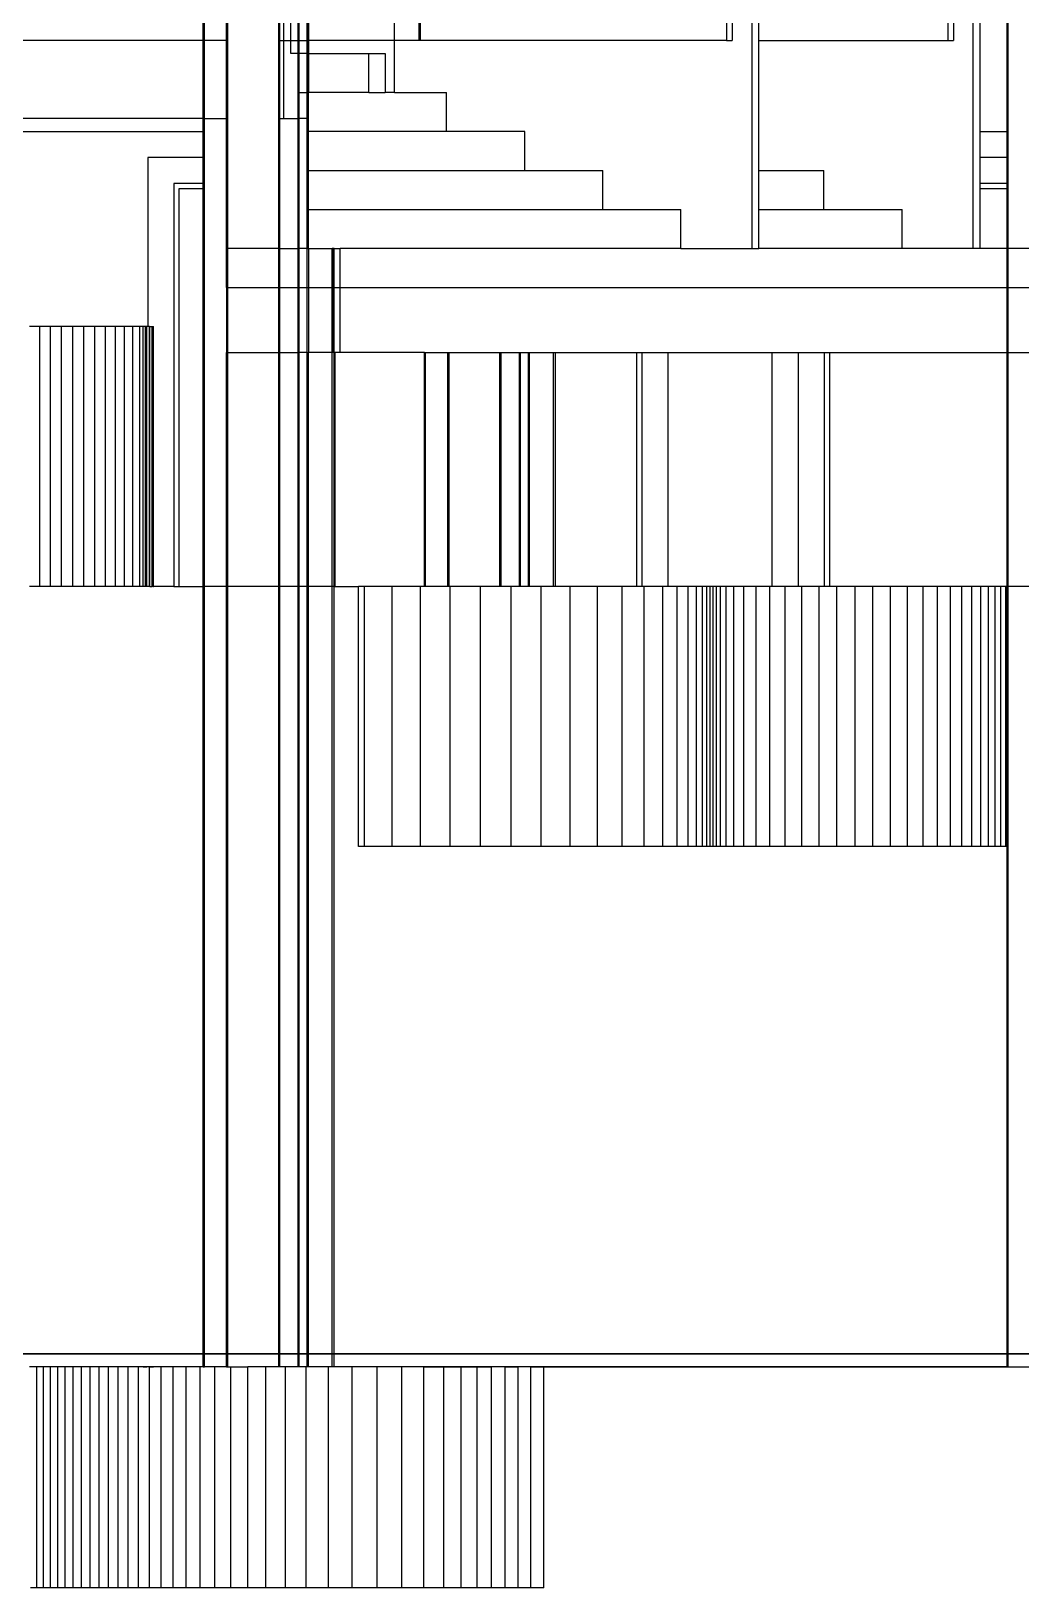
# Model space of a CAD drawing. Extents: x -20.4 to 13.4, y -9.4 to 9.8.
# Drawn here: x -3.71 to 0.1, y -6.38 to -0.39 of the extents above; entities that cross this region are included whole.
import ezdxf

# ---------------------------------------------------------------- set-up
doc = ezdxf.new("R2010")
doc.units = 0
doc.linetypes.add('CENTER', pattern=[50.8, 31.75, -6.35, 6.35, -6.35])
doc.layers.get('0').update_dxf_attribs({"linetype": 'CONTINUOUS'})

msp = doc.modelspace()

# ---------------------------------------------------------------- linework, layer by layer
for p, q in [((-2.7562, -1.225), (-2.7562, 3.075)), ((0.0432, -0.775), (0.0432, 3.075)), ((0.0473, -0.775), (0.0473, 3.075)), ((-3.0462, -0.425), (-3.0462, -0.325)), ((-3.042, -0.425), (-3.042, -0.325)), ((-2.9562, -0.425), (-2.9562, -0.325)), ((-2.952, -0.425), (-2.952, -0.325)), ((-2.7521, -0.425), (-2.7521, -0.325)), ((-2.7365, -0.425), (-2.7365, -0.325)), ((-2.7095, -0.425), (-2.7095, -0.325)), ((-2.6815, -0.425), (-2.6815, -0.325)), ((-2.6774, -0.425), (-2.6774, -0.325)), ((-2.6473, -0.325), (-2.6473, -0.425)), ((-2.6462, -0.425), (-2.6462, -0.325)), ((-2.6421, -0.425), (-2.6421, -0.325)), ((-2.6411, -0.325), (-2.6411, -0.425)), ((-2.3107, -0.425), (-2.3107, -0.325)), ((-2.2179, -0.325), (-2.2179, -0.425)), ((-2.2128, -0.325), (-2.2128, -0.425)), ((-1.0348, -0.325), (-1.0348, -0.425)), ((-1.013, -0.325), (-1.013, -0.425)), ((-0.9369, -1.225), (-0.9369, -0.325)), ((-0.911, -0.425), (-0.911, -0.325)), ((-0.1844, -0.325), (-0.1844, -0.425)), ((-0.1626, -0.325), (-0.1626, -0.425)), ((-0.0865, -1.225), (-0.0865, -0.325)), ((-0.0605, -0.775), (-0.0605, -0.325)), ((-3.0462, -0.425), (-3.8624, -0.425)), ((-3.042, -0.425), (-3.0462, -0.425)), ((-3.0462, -0.725), (-3.0462, -0.425)), ((-2.9562, -0.425), (-3.042, -0.425)), ((-3.042, -0.725), (-3.042, -0.425)), ((-2.952, -0.425), (-2.9562, -0.425)), ((-2.9562, -0.725), (-2.9562, -0.425)), ((-2.952, -0.725), (-2.952, -0.425)), ((-2.7521, -0.425), (-2.7365, -0.425)), ((-2.7521, -0.725), (-2.7521, -0.425)), ((-2.7365, -0.725), (-2.7365, -0.425)), ((-2.7365, -0.425), (-2.7095, -0.425)), ((-2.7095, -0.475), (-2.7095, -0.425)), ((-2.7095, -0.425), (-2.6815, -0.425)), ((-2.6815, -0.475), (-2.7095, -0.475)), ((-2.6815, -0.425), (-2.6774, -0.425)), ((-2.6815, -0.475), (-2.6815, -0.425)), ((-2.6774, -0.475), (-2.6815, -0.475)), ((-2.6815, -0.725), (-2.6815, -0.475)), ((-2.6774, -0.425), (-2.6473, -0.425)), ((-2.6774, -0.475), (-2.6774, -0.425)), ((-2.6473, -0.475), (-2.6774, -0.475)), ((-2.6774, -0.625), (-2.6774, -0.475)), ((-2.6473, -0.425), (-2.6473, -0.475)), ((-2.6473, -0.425), (-2.6462, -0.425)), ((-2.6473, -0.475), (-2.6462, -0.475)), ((-2.6462, -0.425), (-2.6421, -0.425)), ((-2.6462, -0.475), (-2.6462, -0.425)), ((-2.6462, -0.475), (-2.6421, -0.475)), ((-2.6462, -0.625), (-2.6462, -0.475)), ((-2.6421, -0.475), (-2.6421, -0.425)), ((-2.6421, -0.425), (-2.6411, -0.425)), ((-2.6421, -0.625), (-2.6421, -0.475)), ((-2.6421, -0.475), (-2.6411, -0.475)), ((-2.6411, -0.425), (-2.6411, -0.475)), ((-2.3107, -0.425), (-2.6411, -0.425)), ((-2.6411, -0.475), (-2.6411, -0.625)), ((-2.6411, -0.475), (-2.4096, -0.475)), ((-2.4096, -0.475), (-2.3473, -0.475)), ((-2.4096, -0.625), (-2.4096, -0.475)), ((-2.3473, -0.475), (-2.3473, -0.625)), ((-2.3107, -0.625), (-2.3107, -0.425)), ((-2.2179, -0.425), (-2.3107, -0.425)), ((-2.2128, -0.425), (-2.2179, -0.425)), ((-1.0348, -0.425), (-2.2128, -0.425)), ((-1.0348, -0.425), (-1.013, -0.425)), ((-0.911, -0.425), (-0.1844, -0.425)), ((-0.911, -0.925), (-0.911, -0.425)), ((-0.1844, -0.425), (-0.1626, -0.425)), ((-2.6774, -0.625), (-2.6462, -0.625)), ((-2.6774, -0.725), (-2.6774, -0.625)), ((-2.6462, -0.625), (-2.6421, -0.625)), ((-2.6462, -0.725), (-2.6462, -0.625)), ((-2.6411, -0.625), (-2.6421, -0.625)), ((-2.6421, -0.725), (-2.6421, -0.625)), ((-2.4096, -0.625), (-2.6411, -0.625)), ((-2.4096, -0.625), (-2.3473, -0.625)), ((-2.3107, -0.625), (-2.3473, -0.625)), ((-2.3107, -0.625), (-2.1107, -0.625)), ((-2.1107, -0.775), (-2.1107, -0.625)), ((-3.0462, -0.725), (-3.8624, -0.725)), ((-3.7598, -0.775), (-3.0462, -0.775)), ((-3.0462, -0.725), (-3.042, -0.725)), ((-3.0462, -0.775), (-3.0462, -0.725)), ((-3.0462, -0.775), (-3.042, -0.775)), ((-3.0462, -0.875), (-3.0462, -0.775)), ((-3.042, -0.725), (-2.9562, -0.725)), ((-3.042, -0.775), (-3.042, -0.725)), ((-3.042, -0.875), (-3.042, -0.775)), ((-2.9562, -0.725), (-2.952, -0.725)), ((-2.9562, -1.225), (-2.9562, -0.725)), ((-2.952, -1.225), (-2.952, -0.725)), ((-2.7521, -0.725), (-2.7365, -0.725)), ((-2.7521, -1.225), (-2.7521, -0.725)), ((-2.7365, -0.725), (-2.6815, -0.725)), ((-2.6815, -0.725), (-2.6774, -0.725)), ((-2.6815, -1.225), (-2.6815, -0.725)), ((-2.6462, -0.725), (-2.6774, -0.725)), ((-2.6774, -1.225), (-2.6774, -0.725)), ((-2.6421, -0.725), (-2.6462, -0.725)), ((-2.6462, -1.225), (-2.6462, -0.725)), ((-2.6421, -0.775), (-2.6421, -0.725)), ((-2.1107, -0.775), (-2.6421, -0.775)), ((-2.6421, -0.925), (-2.6421, -0.775)), ((-1.8108, -0.775), (-2.1107, -0.775)), ((-1.8108, -0.925), (-1.8108, -0.775)), ((-0.0605, -0.775), (0.0432, -0.775)), ((-0.0605, -0.875), (-0.0605, -0.775)), ((0.0432, -0.775), (0.0473, -0.775)), ((0.0432, -0.875), (0.0432, -0.775)), ((0.0473, -0.875), (0.0473, -0.775)), ((-3.2598, -0.875), (-3.2598, -1.525)), ((-3.0462, -0.875), (-3.2598, -0.875)), ((-3.042, -0.875), (-3.0462, -0.875)), ((-3.0462, -0.975), (-3.0462, -0.875)), ((-3.042, -0.975), (-3.042, -0.875)), ((0.0432, -0.875), (-0.0605, -0.875)), ((-0.0605, -0.975), (-0.0605, -0.875)), ((0.0473, -0.875), (0.0432, -0.875)), ((0.0432, -0.975), (0.0432, -0.875)), ((0.0473, -0.975), (0.0473, -0.875)), ((-2.6421, -0.925), (-1.8108, -0.925)), ((-2.6421, -1.075), (-2.6421, -0.925)), ((-1.8108, -0.925), (-1.5108, -0.925)), ((-1.5108, -1.075), (-1.5108, -0.925)), ((-0.911, -1.075), (-0.911, -0.925)), ((-0.911, -0.925), (-0.6604, -0.925)), ((-0.6604, -1.075), (-0.6604, -0.925)), ((-3.1598, -0.975), (-3.1598, -2.525)), ((-3.0462, -0.975), (-3.1598, -0.975)), ((-3.1398, -0.995), (-3.1398, -2.525)), ((-3.0462, -0.995), (-3.1398, -0.995)), ((-3.042, -0.975), (-3.0462, -0.975)), ((-3.0462, -0.995), (-3.0462, -0.975)), ((-3.042, -0.995), (-3.0462, -0.995)), ((-3.0462, -2.525), (-3.0462, -0.995)), ((-3.042, -0.995), (-3.042, -0.975)), ((-3.042, -2.525), (-3.042, -0.995)), ((0.0432, -0.975), (-0.0605, -0.975)), ((-0.0605, -0.995), (-0.0605, -0.975)), ((-0.0605, -1.225), (-0.0605, -0.995)), ((0.0432, -0.995), (-0.0605, -0.995)), ((0.0473, -0.975), (0.0432, -0.975)), ((0.0432, -0.995), (0.0432, -0.975)), ((0.0473, -0.995), (0.0432, -0.995)), ((0.0432, -1.225), (0.0432, -0.995)), ((0.0473, -0.995), (0.0473, -0.975)), ((0.0473, -1.225), (0.0473, -0.995)), ((-2.6421, -1.075), (-1.5108, -1.075)), ((-2.6421, -1.225), (-2.6421, -1.075)), ((-1.5108, -1.075), (-1.2109, -1.075)), ((-1.2109, -1.225), (-1.2109, -1.075)), ((-0.911, -1.075), (-0.6604, -1.075)), ((-0.911, -1.225), (-0.911, -1.075)), ((-0.6604, -1.075), (-0.3605, -1.075)), ((-0.3605, -1.225), (-0.3605, -1.075)), ((-2.9562, -1.225), (-2.952, -1.225)), ((-2.9562, -1.375), (-2.9562, -1.225)), ((-2.952, -1.375), (-2.952, -1.225)), ((-2.7562, -1.225), (-2.952, -1.225)), ((-2.7562, -1.375), (-2.7562, -1.225)), ((-2.7521, -1.225), (-2.7562, -1.225)), ((-2.7521, -1.225), (-2.6815, -1.225)), ((-2.7521, -1.375), (-2.7521, -1.225)), ((-2.6815, -1.375), (-2.6815, -1.225)), ((-2.6815, -1.225), (-2.6774, -1.225)), ((-2.6462, -1.225), (-2.6774, -1.225)), ((-2.6774, -1.375), (-2.6774, -1.225)), ((-2.6462, -1.375), (-2.6462, -1.225)), ((-2.6462, -1.225), (-2.6421, -1.225)), ((-2.6421, -1.225), (-2.6421, -1.375)), ((-2.6421, -1.225), (-2.5508, -1.225)), ((-2.5508, -1.375), (-2.5508, -1.225)), ((-2.5466, -1.225), (-2.5508, -1.225)), ((-2.5466, -1.375), (-2.5466, -1.225)), ((-2.5425, -1.225), (-2.5466, -1.225)), ((-2.5425, -1.225), (-2.5197, -1.225)), ((-2.5425, -1.375), (-2.5425, -1.225)), ((-1.2109, -1.225), (-2.5197, -1.225)), ((-2.5197, -1.375), (-2.5197, -1.225)), ((-1.2109, -1.225), (-0.9369, -1.225)), ((-0.9369, -1.225), (-0.911, -1.225)), ((-0.3605, -1.225), (-0.911, -1.225)), ((-0.0865, -1.225), (-0.3605, -1.225)), ((-0.0605, -1.225), (-0.0865, -1.225)), ((0.0432, -1.225), (-0.0605, -1.225)), ((0.0473, -1.225), (0.0432, -1.225)), ((0.0432, -1.375), (0.0432, -1.225)), ((0.0473, -1.375), (0.0473, -1.225)), ((0.2431, -1.225), (0.0473, -1.225)), ((-2.9562, -1.375), (-2.952, -1.375)), ((-2.9562, -1.375), (-2.9562, -1.625)), ((-2.952, -1.375), (-2.7562, -1.375)), ((-2.952, -1.625), (-2.952, -1.375)), ((-2.7562, -1.625), (-2.7562, -1.375)), ((-2.7562, -1.375), (-2.7521, -1.375)), ((-2.7521, -1.625), (-2.7521, -1.375)), ((-2.7521, -1.375), (-2.6815, -1.375)), ((-2.6815, -1.625), (-2.6815, -1.375)), ((-2.6815, -1.375), (-2.6774, -1.375)), ((-2.6774, -1.625), (-2.6774, -1.375)), ((-2.6774, -1.375), (-2.6462, -1.375)), ((-2.6462, -1.625), (-2.6462, -1.375)), ((-2.6462, -1.375), (-2.6421, -1.375)), ((-2.6421, -1.375), (-2.6421, -1.625)), ((-2.6421, -1.375), (-2.5508, -1.375)), ((-2.5508, -1.625), (-2.5508, -1.375)), ((-2.5508, -1.375), (-2.5466, -1.375)), ((-2.5466, -1.625), (-2.5466, -1.375)), ((-2.5466, -1.375), (-2.5425, -1.375)), ((-2.5425, -1.625), (-2.5425, -1.375)), ((-2.5425, -1.375), (-2.5197, -1.375)), ((-2.5197, -1.625), (-2.5197, -1.375)), ((-2.5197, -1.375), (0.0432, -1.375)), ((0.0432, -1.375), (0.0473, -1.375)), ((0.0432, -1.625), (0.0432, -1.375)), ((0.0473, -1.625), (0.0473, -1.375)), ((0.0473, -1.375), (0.2431, -1.375)), ((-3.6748, -1.525), (-3.7141, -1.525)), ((-3.6335, -1.525), (-3.6748, -1.525)), ((-3.6748, -2.525), (-3.6748, -1.525)), ((-3.5909, -1.525), (-3.6335, -1.525)), ((-3.6335, -2.525), (-3.6335, -1.525)), ((-3.5478, -1.525), (-3.5909, -1.525)), ((-3.5909, -2.525), (-3.5909, -1.525)), ((-3.5048, -1.525), (-3.5478, -1.525)), ((-3.5478, -2.525), (-3.5478, -1.525)), ((-3.4627, -1.525), (-3.5048, -1.525)), ((-3.5048, -2.525), (-3.5048, -1.525)), ((-3.4221, -1.525), (-3.4627, -1.525)), ((-3.4627, -2.525), (-3.4627, -1.525)), ((-3.3839, -1.525), (-3.4221, -1.525)), ((-3.4221, -2.525), (-3.4221, -1.525)), ((-3.3487, -1.525), (-3.3839, -1.525)), ((-3.3839, -2.525), (-3.3839, -1.525)), ((-3.3172, -1.525), (-3.3487, -1.525)), ((-3.3487, -2.525), (-3.3487, -1.525)), ((-3.2902, -1.525), (-3.3172, -1.525)), ((-3.3172, -2.525), (-3.3172, -1.525)), ((-3.2902, -2.525), (-3.2902, -1.525)), ((-3.2774, -1.525), (-3.2902, -1.525)), ((-3.2774, -2.525), (-3.2774, -1.525)), ((-3.2684, -1.525), (-3.2774, -1.525)), ((-3.2684, -2.525), (-3.2684, -1.525)), ((-3.2631, -1.525), (-3.2684, -1.525)), ((-3.2631, -2.525), (-3.2631, -1.525)), ((-3.2598, -1.525), (-3.2631, -1.525)), ((-3.2525, -1.525), (-3.2598, -1.525)), ((-3.2525, -2.525), (-3.2525, -1.525)), ((-3.2525, -1.525), (-3.2514, -1.525)), ((-3.2514, -1.525), (-3.2429, -1.525)), ((-3.2514, -2.525), (-3.2514, -1.525)), ((-3.2429, -2.525), (-3.2429, -1.525)), ((-3.2429, -1.525), (-3.2425, -1.525)), ((-3.2425, -2.525), (-3.2425, -1.525)), ((-3.2425, -1.525), (-3.2383, -1.525)), ((-3.2383, -1.525), (-3.2379, -1.525)), ((-3.2383, -2.525), (-3.2383, -1.525)), ((-3.2379, -2.525), (-3.2379, -1.525)), ((-2.9562, -1.625), (-2.952, -1.625)), ((-2.9562, -2.525), (-2.9562, -1.625)), ((-2.952, -2.525), (-2.952, -1.625)), ((-2.952, -1.625), (-2.7562, -1.625)), ((-2.7562, -2.525), (-2.7562, -1.625)), ((-2.7562, -1.625), (-2.7521, -1.625)), ((-2.7521, -1.625), (-2.6815, -1.625)), ((-2.7521, -2.525), (-2.7521, -1.625)), ((-2.6815, -2.525), (-2.6815, -1.625)), ((-2.6815, -1.625), (-2.6774, -1.625)), ((-2.6462, -1.625), (-2.6774, -1.625)), ((-2.6774, -2.525), (-2.6774, -1.625)), ((-2.6462, -2.525), (-2.6462, -1.625)), ((-2.6462, -1.625), (-2.6421, -1.625)), ((-2.5508, -1.625), (-2.6421, -1.625)), ((-2.6421, -2.525), (-2.6421, -1.625)), ((-2.5466, -1.625), (-2.5508, -1.625)), ((-2.5508, -2.525), (-2.5508, -1.625)), ((-2.5425, -1.625), (-2.5466, -1.625)), ((-2.5398, -1.625), (-2.5425, -1.625)), ((-2.5425, -2.525), (-2.5425, -1.625)), ((-2.5398, -1.625), (-2.5398, -2.525)), ((-2.5197, -1.625), (-2.5398, -1.625)), ((-2.1957, -1.625), (-2.5197, -1.625)), ((-2.1957, -2.525), (-2.1957, -1.625)), ((-2.1957, -1.625), (-2.1916, -1.625)), ((-2.1916, -2.525), (-2.1916, -1.625)), ((-2.1916, -1.625), (-2.1058, -1.625)), ((-2.1058, -1.625), (-2.1016, -1.625)), ((-2.1058, -2.525), (-2.1058, -1.625)), ((-2.1016, -2.525), (-2.1016, -1.625)), ((-2.1016, -1.625), (-1.9058, -1.625)), ((-1.9058, -2.525), (-1.9058, -1.625)), ((-1.9058, -1.625), (-1.9017, -1.625)), ((-1.9017, -1.625), (-1.8311, -1.625)), ((-1.9017, -2.525), (-1.9017, -1.625)), ((-1.8311, -2.525), (-1.8311, -1.625)), ((-1.8311, -1.625), (-1.827, -1.625)), ((-1.827, -2.525), (-1.827, -1.625)), ((-1.827, -1.625), (-1.7958, -1.625)), ((-1.7958, -2.525), (-1.7958, -1.625)), ((-1.7958, -1.625), (-1.7917, -1.625)), ((-1.7917, -2.525), (-1.7917, -1.625)), ((-1.7917, -1.625), (-1.7004, -1.625)), ((-1.7004, -2.525), (-1.7004, -1.625)), ((-1.7004, -1.625), (-1.6921, -1.625)), ((-1.6921, -2.525), (-1.6921, -1.625)), ((-1.6921, -1.625), (-1.3798, -1.625)), ((-1.3798, -2.525), (-1.3798, -1.625)), ((-1.3798, -1.625), (-1.3598, -1.625)), ((-1.3598, -2.525), (-1.3598, -1.625)), ((-1.3598, -1.625), (-1.2598, -1.625)), ((-1.2598, -2.525), (-1.2598, -1.625)), ((-1.2598, -1.625), (-0.8598, -1.625)), ((-0.8598, -2.525), (-0.8598, -1.625)), ((-0.8598, -1.625), (-0.7598, -1.625)), ((-0.7598, -1.625), (-0.7598, -2.525)), ((-0.7598, -1.625), (-0.6598, -1.625)), ((-0.6598, -1.625), (-0.6598, -2.525)), ((-0.6598, -1.625), (-0.6398, -1.625)), ((-0.6398, -1.625), (-0.6398, -2.525)), ((-0.6398, -1.625), (0.0432, -1.625)), ((0.0432, -2.525), (0.0432, -1.625)), ((0.0432, -1.625), (0.0473, -1.625)), ((0.0473, -2.525), (0.0473, -1.625)), ((0.0473, -1.625), (0.2431, -1.625)), ((-3.6748, -2.525), (-3.7141, -2.525)), ((-3.6335, -2.525), (-3.6748, -2.525)), ((-3.5909, -2.525), (-3.6335, -2.525)), ((-3.5478, -2.525), (-3.5909, -2.525)), ((-3.5048, -2.525), (-3.5478, -2.525)), ((-3.4627, -2.525), (-3.5048, -2.525)), ((-3.4221, -2.525), (-3.4627, -2.525)), ((-3.3839, -2.525), (-3.4221, -2.525)), ((-3.3487, -2.525), (-3.3839, -2.525)), ((-3.3172, -2.525), (-3.3487, -2.525)), ((-3.2902, -2.525), (-3.3172, -2.525)), ((-3.2774, -2.525), (-3.2902, -2.525)), ((-3.2684, -2.525), (-3.2774, -2.525)), ((-3.2631, -2.525), (-3.2684, -2.525)), ((-3.2525, -2.525), (-3.2631, -2.525)), ((-3.2514, -2.525), (-3.2525, -2.525)), ((-3.2514, -2.525), (-3.2429, -2.525)), ((-3.2429, -2.525), (-3.2425, -2.525)), ((-3.2383, -2.525), (-3.2425, -2.525)), ((-3.2383, -2.525), (-3.2379, -2.525)), ((-3.1598, -2.525), (-3.2379, -2.525)), ((-3.1598, -2.525), (-3.1398, -2.525)), ((-3.1398, -2.525), (-3.0462, -2.525)), ((-3.0462, -5.525), (-3.0462, -2.525)), ((-3.0462, -2.525), (-3.042, -2.525)), ((-3.042, -5.525), (-3.042, -2.525)), ((-2.9562, -2.525), (-3.042, -2.525)), ((-2.9562, -5.525), (-2.9562, -2.525)), ((-2.952, -2.525), (-2.9562, -2.525)), ((-2.952, -5.525), (-2.952, -2.525)), ((-2.7562, -2.525), (-2.952, -2.525)), ((-2.7562, -5.525), (-2.7562, -2.525)), ((-2.7521, -2.525), (-2.7562, -2.525)), ((-2.7521, -5.525), (-2.7521, -2.525)), ((-2.6815, -2.525), (-2.7521, -2.525)), ((-2.6815, -5.525), (-2.6815, -2.525)), ((-2.6774, -2.525), (-2.6815, -2.525)), ((-2.6774, -5.525), (-2.6774, -2.525)), ((-2.6462, -2.525), (-2.6774, -2.525)), ((-2.6462, -5.525), (-2.6462, -2.525)), ((-2.6421, -2.525), (-2.6462, -2.525)), ((-2.6421, -5.525), (-2.6421, -2.525)), ((-2.5508, -2.525), (-2.6421, -2.525)), ((-2.5508, -5.525), (-2.5508, -2.525)), ((-2.5425, -2.525), (-2.5508, -2.525)), ((-2.5425, -5.525), (-2.5425, -2.525)), ((-2.5425, -2.525), (-2.5398, -2.525)), ((-2.5398, -2.525), (-2.45, -2.525)), ((-2.45, -3.525), (-2.45, -2.525)), ((-2.4269, -2.525), (-2.45, -2.525)), ((-2.3204, -2.525), (-2.4269, -2.525)), ((-2.4269, -3.525), (-2.4269, -2.525)), ((-2.2106, -2.525), (-2.3204, -2.525)), ((-2.3204, -3.525), (-2.3204, -2.525)), ((-2.2106, -3.525), (-2.2106, -2.525)), ((-2.1957, -2.525), (-2.2106, -2.525)), ((-2.1916, -2.525), (-2.1957, -2.525)), ((-2.1058, -2.525), (-2.1916, -2.525)), ((-2.1016, -2.525), (-2.1058, -2.525)), ((-2.0969, -2.525), (-2.1016, -2.525)), ((-1.9803, -2.525), (-2.0969, -2.525)), ((-2.0969, -3.525), (-2.0969, -2.525)), ((-1.9803, -3.525), (-1.9803, -2.525)), ((-1.9058, -2.525), (-1.9803, -2.525)), ((-1.9017, -2.525), (-1.9058, -2.525)), ((-1.863, -2.525), (-1.9017, -2.525)), ((-1.863, -3.525), (-1.863, -2.525)), ((-1.8311, -2.525), (-1.863, -2.525)), ((-1.827, -2.525), (-1.8311, -2.525)), ((-1.7958, -2.525), (-1.827, -2.525)), ((-1.7917, -2.525), (-1.7958, -2.525)), ((-1.7475, -2.525), (-1.7917, -2.525)), ((-1.7475, -3.525), (-1.7475, -2.525)), ((-1.7004, -2.525), (-1.7475, -2.525)), ((-1.6921, -2.525), (-1.7004, -2.525)), ((-1.6362, -2.525), (-1.6921, -2.525)), ((-1.5314, -2.525), (-1.6362, -2.525)), ((-1.6362, -3.525), (-1.6362, -2.525)), ((-1.4355, -2.525), (-1.5314, -2.525)), ((-1.5314, -3.525), (-1.5314, -2.525)), ((-1.4355, -3.525), (-1.4355, -2.525)), ((-1.3798, -2.525), (-1.4355, -2.525)), ((-1.3598, -2.525), (-1.3798, -2.525)), ((-1.351, -2.525), (-1.3598, -2.525)), ((-1.2802, -2.525), (-1.351, -2.525)), ((-1.351, -3.525), (-1.351, -2.525)), ((-1.2802, -3.525), (-1.2802, -2.525)), ((-1.2598, -2.525), (-1.2802, -2.525)), ((-1.2245, -2.525), (-1.2598, -2.525)), ((-1.182, -2.525), (-1.2245, -2.525)), ((-1.2245, -3.525), (-1.2245, -2.525)), ((-1.1505, -2.525), (-1.182, -2.525)), ((-1.182, -3.525), (-1.182, -2.525)), ((-1.1275, -2.525), (-1.1505, -2.525)), ((-1.1505, -3.525), (-1.1505, -2.525)), ((-1.1107, -2.525), (-1.1275, -2.525)), ((-1.1275, -3.525), (-1.1275, -2.525)), ((-1.0977, -2.525), (-1.1107, -2.525)), ((-1.1107, -3.525), (-1.1107, -2.525)), ((-1.0861, -2.525), (-1.0977, -2.525)), ((-1.0977, -3.525), (-1.0977, -2.525)), ((-1.0736, -2.525), (-1.0861, -2.525)), ((-1.0861, -3.525), (-1.0861, -2.525)), ((-1.0578, -2.525), (-1.0736, -2.525)), ((-1.0736, -3.525), (-1.0736, -2.525)), ((-1.0362, -2.525), (-1.0578, -2.525)), ((-1.0578, -3.525), (-1.0578, -2.525)), ((-1.0067, -2.525), (-1.0362, -2.525)), ((-1.0362, -3.525), (-1.0362, -2.525)), ((-0.9681, -2.525), (-1.0067, -2.525)), ((-1.0067, -3.525), (-1.0067, -2.525)), ((-0.9215, -2.525), (-0.9681, -2.525)), ((-0.9681, -3.525), (-0.9681, -2.525)), ((-0.8681, -2.525), (-0.9215, -2.525)), ((-0.9215, -3.525), (-0.9215, -2.525)), ((-0.8681, -3.525), (-0.8681, -2.525)), ((-0.8598, -2.525), (-0.8681, -2.525)), ((-0.8091, -2.525), (-0.8598, -2.525)), ((-0.8091, -3.525), (-0.8091, -2.525)), ((-0.7598, -2.525), (-0.8091, -2.525)), ((-0.7457, -2.525), (-0.7598, -2.525)), ((-0.6791, -2.525), (-0.7457, -2.525)), ((-0.7457, -3.525), (-0.7457, -2.525)), ((-0.6791, -3.525), (-0.6791, -2.525)), ((-0.6598, -2.525), (-0.6791, -2.525)), ((-0.6398, -2.525), (-0.6598, -2.525)), ((-0.6105, -2.525), (-0.6398, -2.525)), ((-0.5411, -2.525), (-0.6105, -2.525)), ((-0.6105, -3.525), (-0.6105, -2.525)), ((-0.472, -2.525), (-0.5411, -2.525)), ((-0.5411, -3.525), (-0.5411, -2.525)), ((-0.4046, -2.525), (-0.472, -2.525)), ((-0.472, -3.525), (-0.472, -2.525)), ((-0.3399, -2.525), (-0.4046, -2.525)), ((-0.4046, -3.525), (-0.4046, -2.525)), ((-0.2793, -2.525), (-0.3399, -2.525)), ((-0.3399, -3.525), (-0.3399, -2.525)), ((-0.2238, -2.525), (-0.2793, -2.525)), ((-0.2793, -3.525), (-0.2793, -2.525)), ((-0.1742, -2.525), (-0.2238, -2.525)), ((-0.2238, -3.525), (-0.2238, -2.525)), ((-0.1303, -2.525), (-0.1742, -2.525)), ((-0.1742, -3.525), (-0.1742, -2.525)), ((-0.0916, -2.525), (-0.1303, -2.525)), ((-0.1303, -3.525), (-0.1303, -2.525)), ((-0.0577, -2.525), (-0.0916, -2.525)), ((-0.0916, -3.525), (-0.0916, -2.525)), ((-0.0282, -2.525), (-0.0577, -2.525)), ((-0.0577, -3.525), (-0.0577, -2.525)), ((-0.0026, -2.525), (-0.0282, -2.525)), ((-0.0282, -3.525), (-0.0282, -2.525)), ((0.0195, -2.525), (-0.0026, -2.525)), ((-0.0026, -3.525), (-0.0026, -2.525)), ((0.0385, -2.525), (0.0195, -2.525)), ((0.0195, -3.525), (0.0195, -2.525)), ((0.0385, -3.525), (0.0385, -2.525)), ((0.0432, -2.525), (0.0385, -2.525)), ((0.0473, -2.525), (0.0432, -2.525)), ((0.0432, -3.525), (0.0432, -2.525)), ((0.0473, -3.525), (0.0473, -2.525)), ((0.2431, -2.525), (0.0473, -2.525)), ((-2.4269, -3.525), (-2.45, -3.525)), ((-2.3204, -3.525), (-2.4269, -3.525)), ((-2.2106, -3.525), (-2.3204, -3.525)), ((-2.0969, -3.525), (-2.2106, -3.525)), ((-1.9803, -3.525), (-2.0969, -3.525)), ((-1.863, -3.525), (-1.9803, -3.525)), ((-1.7475, -3.525), (-1.863, -3.525)), ((-1.6362, -3.525), (-1.7475, -3.525)), ((-1.5314, -3.525), (-1.6362, -3.525)), ((-1.4355, -3.525), (-1.5314, -3.525)), ((-1.351, -3.525), (-1.4355, -3.525)), ((-1.2802, -3.525), (-1.351, -3.525)), ((-1.2245, -3.525), (-1.2802, -3.525)), ((-1.182, -3.525), (-1.2245, -3.525)), ((-1.1505, -3.525), (-1.182, -3.525)), ((-1.1275, -3.525), (-1.1505, -3.525)), ((-1.1107, -3.525), (-1.1275, -3.525)), ((-1.0977, -3.525), (-1.1107, -3.525)), ((-1.0861, -3.525), (-1.0977, -3.525)), ((-1.0736, -3.525), (-1.0861, -3.525)), ((-1.0578, -3.525), (-1.0736, -3.525)), ((-1.0362, -3.525), (-1.0578, -3.525)), ((-1.0067, -3.525), (-1.0362, -3.525)), ((-0.9681, -3.525), (-1.0067, -3.525)), ((-0.9215, -3.525), (-0.9681, -3.525)), ((-0.8681, -3.525), (-0.9215, -3.525)), ((-0.8091, -3.525), (-0.8681, -3.525)), ((-0.7457, -3.525), (-0.8091, -3.525)), ((-0.6791, -3.525), (-0.7457, -3.525)), ((-0.6105, -3.525), (-0.6791, -3.525)), ((-0.5411, -3.525), (-0.6105, -3.525)), ((-0.472, -3.525), (-0.5411, -3.525)), ((-0.4046, -3.525), (-0.472, -3.525)), ((-0.3399, -3.525), (-0.4046, -3.525)), ((-0.2793, -3.525), (-0.3399, -3.525)), ((-0.2238, -3.525), (-0.2793, -3.525)), ((-0.1742, -3.525), (-0.2238, -3.525)), ((-0.1303, -3.525), (-0.1742, -3.525)), ((-0.0916, -3.525), (-0.1303, -3.525)), ((-0.0577, -3.525), (-0.0916, -3.525)), ((-0.0282, -3.525), (-0.0577, -3.525)), ((-0.0026, -3.525), (-0.0282, -3.525)), ((0.0195, -3.525), (-0.0026, -3.525)), ((0.0385, -3.525), (0.0195, -3.525)), ((0.0432, -3.525), (0.0385, -3.525)), ((0.0432, -5.525), (0.0432, -3.525)), ((0.0473, -3.525), (0.0432, -3.525)), ((0.0473, -5.525), (0.0473, -3.525)), ((-4.8077, -5.475), (-3.3577, -5.475)), ((-4.7077, -5.475), (-3.3577, -5.475)), ((-3.3577, -5.475), (-4.7077, -5.475)), ((-4.6977, -5.475), (-3.3677, -5.475)), ((-3.3677, -5.475), (-4.6977, -5.475)), ((-4.1077, -5.475), (-3.7077, -5.475)), ((-3.7077, -5.475), (-4.1077, -5.475)), ((-4.0077, -5.475), (-3.7077, -5.475)), ((-3.6077, -5.475), (-3.7077, -5.475)), ((-3.7077, -5.475), (-3.6077, -5.475)), ((-3.6077, -5.475), (-3.7077, -5.475)), ((-3.7077, -5.475), (-3.6077, -5.475)), ((-3.6077, -5.475), (-3.7077, -5.475)), ((-3.7077, -5.475), (-3.6077, -5.475)), ((-3.6077, -5.475), (-3.7077, -5.475)), ((-3.7077, -5.475), (-3.6077, -5.475)), ((-3.7077, -5.475), (-3.6077, -5.475)), ((-3.6077, -5.475), (-3.7077, -5.475)), ((-3.6077, -5.475), (-3.7077, -5.475)), ((-3.7077, -5.475), (-3.6077, -5.475)), ((-3.6177, -5.475), (-3.6977, -5.475)), ((-3.6977, -5.475), (-3.6177, -5.475)), ((-3.6177, -5.475), (-3.6977, -5.475)), ((-3.6977, -5.475), (-3.6177, -5.475)), ((-3.6977, -5.475), (-3.6177, -5.475)), ((-3.6177, -5.475), (-3.6977, -5.475)), ((-3.6177, -5.475), (-3.6977, -5.475)), ((-3.6977, -5.475), (-3.6177, -5.475)), ((-3.6727, -5.475), (-3.6427, -5.475)), ((-3.6727, -5.475), (-3.6427, -5.475)), ((-3.6077, -5.475), (-3.0105, -5.475)), ((-3.0105, -5.475), (-3.6077, -5.475)), ((-3.5715, -5.475), (-3.6077, -5.475)), ((-3.6077, -5.475), (-3.0105, -5.475)), ((-3.0105, -5.475), (-3.6077, -5.475)), ((-3.6077, -5.475), (-3.5715, -5.475)), ((-3.6077, -5.475), (-2.3077, -5.475)), ((-2.3077, -5.475), (-3.6077, -5.475)), ((-3.6077, -5.475), (-2.5077, -5.475)), ((-2.5077, -5.475), (-3.6077, -5.475)), ((-3.5977, -5.475), (-2.3177, -5.475)), ((-2.3177, -5.475), (-3.5977, -5.475)), ((-3.5977, -5.475), (-2.5177, -5.475)), ((-2.5177, -5.475), (-3.5977, -5.475)), ((-3.5353, -5.475), (-3.5715, -5.475)), ((-3.5715, -5.475), (-3.5353, -5.475)), ((-3.4993, -5.475), (-3.5353, -5.475)), ((-3.5353, -5.475), (-3.4993, -5.475)), ((-3.4635, -5.475), (-3.4993, -5.475)), ((-3.4993, -5.475), (-3.4635, -5.475)), ((-3.4283, -5.475), (-3.4635, -5.475)), ((-3.4635, -5.475), (-3.4283, -5.475)), ((-3.3936, -5.475), (-3.4283, -5.475)), ((-3.4283, -5.475), (-3.3936, -5.475)), ((-3.3596, -5.475), (-3.3936, -5.475)), ((-3.3936, -5.475), (-3.3596, -5.475)), ((-3.3266, -5.475), (-3.3596, -5.475)), ((-3.3596, -5.475), (-3.3266, -5.475)), ((-3.3577, -5.475), (-3.2577, -5.475)), ((-3.2577, -5.475), (-3.3577, -5.475)), ((-3.3577, -5.475), (-3.2577, -5.475)), ((-3.2577, -5.475), (-3.3577, -5.475)), ((-3.2577, -5.475), (-3.3577, -5.475)), ((-3.3577, -5.475), (-3.2577, -5.475)), ((-3.2577, -5.475), (-3.3577, -5.475)), ((-3.3577, -5.475), (-3.2577, -5.475)), ((-3.3577, -5.475), (-3.2577, -5.475)), ((-3.2577, -5.475), (-3.3577, -5.475)), ((-3.3577, -5.475), (-3.2577, -5.475)), ((-3.3577, -5.475), (-3.2577, -5.475)), ((-3.2677, -5.475), (-3.3477, -5.475)), ((-3.3477, -5.475), (-3.2677, -5.475)), ((-3.2677, -5.475), (-3.3477, -5.475)), ((-3.3477, -5.475), (-3.2677, -5.475)), ((-3.3477, -5.475), (-3.2677, -5.475)), ((-3.2677, -5.475), (-3.3477, -5.475)), ((-3.3477, -5.475), (-3.2677, -5.475)), ((-3.2677, -5.475), (-3.3477, -5.475)), ((-3.2945, -5.475), (-3.3266, -5.475)), ((-3.3266, -5.475), (-3.2945, -5.475)), ((-3.3227, -5.475), (-3.2927, -5.475)), ((-3.3227, -5.475), (-3.2927, -5.475)), ((-3.2636, -5.475), (-3.2945, -5.475)), ((-3.2945, -5.475), (-3.2636, -5.475)), ((-3.2677, -5.475), (-3.0438, -5.475)), ((-3.0438, -5.475), (-3.2677, -5.475)), ((-3.0438, -5.475), (-3.2677, -5.475)), ((-3.2677, -5.475), (-3.0438, -5.475)), ((-3.234, -5.475), (-3.2636, -5.475)), ((-3.2636, -5.475), (-3.234, -5.475)), ((-3.2577, -5.475), (-2.3077, -5.475)), ((-2.3077, -5.475), (-3.2577, -5.475)), ((-3.2477, -5.475), (-2.3177, -5.475)), ((-2.3177, -5.475), (-3.2477, -5.475)), ((-3.2058, -5.475), (-3.234, -5.475)), ((-3.234, -5.475), (-3.2058, -5.475)), ((-3.1791, -5.475), (-3.2058, -5.475)), ((-3.2058, -5.475), (-3.1791, -5.475)), ((-3.1859, -5.475), (-3.1892, -5.475)), ((-3.1892, -5.475), (-3.1859, -5.475)), ((-3.1793, -5.475), (-3.1859, -5.475)), ((-3.1859, -5.475), (-3.1793, -5.475)), ((-3.1696, -5.475), (-3.1793, -5.475)), ((-3.1793, -5.475), (-3.1696, -5.475)), ((-3.1541, -5.475), (-3.1791, -5.475)), ((-3.1791, -5.475), (-3.1541, -5.475)), ((-2.5612, -5.475), (-3.1696, -5.475)), ((-3.1696, -5.475), (-2.5612, -5.475)), ((-3.1603, -5.475), (-3.1652, -5.475)), ((-3.1652, -5.475), (-3.1603, -5.475)), ((-3.1537, -5.475), (-3.1603, -5.475)), ((-3.1603, -5.475), (-3.1537, -5.475)), ((-3.1308, -5.475), (-3.1541, -5.475)), ((-3.1541, -5.475), (-3.1308, -5.475)), ((-3.1535, -5.475), (-3.1537, -5.475)), ((-3.1537, -5.475), (-3.1537, -5.475)), ((-3.1534, -5.475), (-3.1535, -5.475)), ((-3.1532, -5.475), (-3.1534, -5.475)), ((-3.153, -5.475), (-3.1532, -5.475)), ((-3.1528, -5.475), (-3.153, -5.475)), ((-3.1525, -5.475), (-3.1528, -5.475)), ((-3.1522, -5.475), (-3.1525, -5.475)), ((-3.1519, -5.475), (-3.1522, -5.475)), ((-3.1516, -5.475), (-3.1519, -5.475)), ((-3.1512, -5.475), (-3.1516, -5.475)), ((-3.1508, -5.475), (-3.1512, -5.475)), ((-3.1504, -5.475), (-3.1508, -5.475)), ((-3.1499, -5.475), (-3.1504, -5.475)), ((-3.1495, -5.475), (-3.1499, -5.475)), ((-3.149, -5.475), (-3.1495, -5.475)), ((-3.1486, -5.475), (-3.149, -5.475)), ((-3.1481, -5.475), (-3.1486, -5.475)), ((-3.1476, -5.475), (-3.1481, -5.475)), ((-3.1476, -5.475), (-2.8582, -5.475)), ((-2.8582, -5.475), (-3.1476, -5.475)), ((-3.1093, -5.475), (-3.1308, -5.475)), ((-3.1308, -5.475), (-3.1093, -5.475)), ((-3.0897, -5.475), (-3.1093, -5.475)), ((-3.1093, -5.475), (-3.0897, -5.475)), ((-3.0722, -5.475), (-3.0897, -5.475)), ((-3.0897, -5.475), (-3.0722, -5.475)), ((-3.0567, -5.475), (-3.0722, -5.475)), ((-3.0722, -5.475), (-3.0567, -5.475)), ((-3.0434, -5.475), (-3.0567, -5.475)), ((-3.0567, -5.475), (-3.0434, -5.475)), ((-3.0322, -5.475), (-3.0434, -5.475)), ((-3.0434, -5.475), (-3.0322, -5.475)), ((-3.0233, -5.475), (-3.0322, -5.475)), ((-3.0322, -5.475), (-3.0233, -5.475)), ((-3.0167, -5.475), (-3.0233, -5.475)), ((-3.0233, -5.475), (-3.0167, -5.475)), ((-3.0124, -5.475), (-3.0167, -5.475)), ((-3.0167, -5.475), (-3.0124, -5.475)), ((-3.0105, -5.475), (-3.0124, -5.475)), ((-3.0124, -5.475), (-3.0105, -5.475)), ((-2.8582, -5.475), (-2.5662, -5.475)), ((-2.5662, -5.475), (-2.8582, -5.475)), ((-2.6692, -5.475), (-2.6691, -5.475)), ((-2.6692, -5.475), (-2.6691, -5.475)), ((-2.6691, -5.475), (-2.669, -5.475)), ((-2.6691, -5.475), (-2.669, -5.475)), ((-2.669, -5.475), (-2.6689, -5.475)), ((-2.669, -5.475), (-2.6689, -5.475)), ((-2.6689, -5.475), (-2.6688, -5.475)), ((-2.6689, -5.475), (-2.6688, -5.475)), ((-2.6688, -5.475), (-2.6686, -5.475)), ((-2.6688, -5.475), (-2.6686, -5.475)), ((-2.6686, -5.475), (-2.6684, -5.475)), ((-2.6686, -5.475), (-2.6684, -5.475)), ((-2.6684, -5.475), (-2.6681, -5.475)), ((-2.6684, -5.475), (-2.6681, -5.475)), ((-2.6681, -5.475), (-2.6678, -5.475)), ((-2.6681, -5.475), (-2.6678, -5.475)), ((-2.6678, -5.475), (-2.6675, -5.475)), ((-2.6678, -5.475), (-2.6675, -5.475)), ((-2.6675, -5.475), (-2.6672, -5.475)), ((-2.6675, -5.475), (-2.6672, -5.475)), ((-2.6672, -5.475), (-2.6669, -5.475)), ((-2.6672, -5.475), (-2.6669, -5.475)), ((-2.6669, -5.475), (-2.6665, -5.475)), ((-2.6669, -5.475), (-2.6665, -5.475)), ((-2.6665, -5.475), (-2.6661, -5.475)), ((-2.6665, -5.475), (-2.6661, -5.475)), ((-2.6661, -5.475), (-2.6656, -5.475)), ((-2.6661, -5.475), (-2.6656, -5.475)), ((-2.6656, -5.475), (-2.6652, -5.475)), ((-2.6656, -5.475), (-2.6652, -5.475)), ((-2.6652, -5.475), (-2.6647, -5.475)), ((-2.6652, -5.475), (-2.6647, -5.475)), ((-2.6647, -5.475), (-2.6643, -5.475)), ((-2.6647, -5.475), (-2.6643, -5.475)), ((-2.6643, -5.475), (-2.6638, -5.475)), ((-2.6643, -5.475), (-2.6638, -5.475)), ((-2.6638, -5.475), (-2.6633, -5.475)), ((-2.6638, -5.475), (-2.6633, -5.475)), ((-2.6633, -5.475), (-2.6628, -5.475)), ((-2.6633, -5.475), (-2.6628, -5.475)), ((-2.6628, -5.475), (-2.6622, -5.475)), ((-2.6628, -5.475), (-2.6622, -5.475)), ((-2.6622, -5.475), (-2.6617, -5.475)), ((-2.6622, -5.475), (-2.6617, -5.475)), ((-2.6617, -5.475), (-2.6612, -5.475)), ((-2.6617, -5.475), (-2.6612, -5.475)), ((-2.6612, -5.475), (-2.4532, -5.475)), ((-2.6612, -5.475), (-2.4532, -5.475)), ((-2.5662, -5.475), (-2.5025, -5.475)), ((-2.5025, -5.475), (-2.5662, -5.475)), ((-2.5532, -5.475), (-2.5612, -5.475)), ((-2.5612, -5.475), (-2.5162, -5.475)), ((-2.5157, -5.475), (-2.5612, -5.475)), ((-2.525, -5.475), (-2.5532, -5.475)), ((-2.517, -5.475), (-2.525, -5.475)), ((-2.5162, -5.475), (-2.517, -5.475)), ((-2.5162, -5.475), (-2.3777, -5.475)), ((-2.3777, -5.475), (-2.5162, -5.475)), ((-2.5152, -5.475), (-2.5162, -5.475)), ((-2.1077, -5.475), (-2.5077, -5.475)), ((-2.5077, -5.475), (-2.1077, -5.475)), ((-2.5025, -5.475), (-2.4392, -5.475)), ((-2.4392, -5.475), (-2.5025, -5.475)), ((-2.1177, -5.475), (-2.4977, -5.475)), ((-2.4977, -5.475), (-2.1177, -5.475)), ((-2.4386, -5.475), (-2.4555, -5.475)), ((-2.4555, -5.475), (-2.4386, -5.475)), ((-2.4532, -5.475), (-2.4526, -5.475)), ((-2.4532, -5.475), (-2.4527, -5.475)), ((-2.4527, -5.475), (-2.4522, -5.475)), ((-2.4526, -5.475), (-2.4521, -5.475)), ((-2.4522, -5.475), (-2.4516, -5.475)), ((-2.4521, -5.475), (-2.4516, -5.475)), ((-2.4516, -5.475), (-2.451, -5.475)), ((-2.4516, -5.475), (-2.4511, -5.475)), ((-2.4511, -5.475), (-2.4506, -5.475)), ((-2.451, -5.475), (-2.4505, -5.475)), ((-2.4506, -5.475), (-2.4501, -5.475)), ((-2.4505, -5.475), (-2.45, -5.475)), ((-2.4501, -5.475), (-2.4497, -5.475)), ((-2.45, -5.475), (-2.4495, -5.475)), ((-2.4497, -5.475), (-2.4492, -5.475)), ((-2.4495, -5.475), (-2.449, -5.475)), ((-2.4492, -5.475), (-2.4488, -5.475)), ((-2.449, -5.475), (-2.4486, -5.475)), ((-2.4488, -5.475), (-2.4483, -5.475)), ((-2.4486, -5.475), (-2.4481, -5.475)), ((-2.4483, -5.475), (-2.4479, -5.475)), ((-2.4481, -5.475), (-2.4477, -5.475)), ((-2.4479, -5.475), (-2.4475, -5.475)), ((-2.4477, -5.475), (-2.4473, -5.475)), ((-2.4475, -5.475), (-2.4472, -5.475)), ((-2.4473, -5.475), (-2.447, -5.475)), ((-2.4472, -5.475), (-2.4468, -5.475)), ((-2.447, -5.475), (-2.4467, -5.475)), ((-2.4468, -5.475), (-2.4465, -5.475)), ((-2.4467, -5.475), (-2.4464, -5.475)), ((-2.4465, -5.475), (-2.4463, -5.475)), ((-2.4464, -5.475), (-2.4461, -5.475)), ((-2.4463, -5.475), (-2.446, -5.475)), ((-2.4461, -5.475), (-2.4459, -5.475)), ((-2.446, -5.475), (-2.4458, -5.475)), ((-2.4459, -5.475), (-2.4457, -5.475)), ((-2.4458, -5.475), (-2.4456, -5.475)), ((-2.4457, -5.475), (-2.4455, -5.475)), ((-2.4456, -5.475), (-2.4455, -5.475)), ((-2.4455, -5.475), (-2.4454, -5.475)), ((-2.4455, -5.475), (-2.4453, -5.475)), ((-2.4454, -5.475), (-2.4453, -5.475)), ((-2.4453, -5.475), (-2.4452, -5.475)), ((-2.4453, -5.475), (-2.4453, -5.475)), ((-2.4453, -5.475), (-2.4452, -5.475)), ((-2.406, -5.475), (-2.4386, -5.475)), ((-2.4386, -5.475), (-2.406, -5.475)), ((-2.4307, -5.475), (-2.4268, -5.475)), ((-2.4268, -5.475), (-2.4307, -5.475)), ((-2.4268, -5.475), (-2.4232, -5.475)), ((-2.4232, -5.475), (-2.4268, -5.475)), ((-2.3598, -5.475), (-2.406, -5.475)), ((-2.406, -5.475), (-2.3598, -5.475)), ((-2.3777, -5.475), (-2.3666, -5.475)), ((-2.3666, -5.475), (-2.3777, -5.475)), ((-2.3666, -5.475), (-2.3599, -5.475)), ((-2.3599, -5.475), (-2.3666, -5.475)), ((-2.3599, -5.475), (-2.3577, -5.475)), ((-2.3577, -5.475), (-2.3599, -5.475)), ((-2.3033, -5.475), (-2.3598, -5.475)), ((-2.3598, -5.475), (-2.3033, -5.475)), ((-2.2777, -5.475), (-2.3377, -5.475)), ((-2.2077, -5.475), (-2.3077, -5.475)), ((-2.3077, -5.475), (-2.2077, -5.475)), ((-2.2077, -5.475), (-2.3077, -5.475)), ((-2.3077, -5.475), (-2.2077, -5.475)), ((-2.1077, -5.475), (-2.3077, -5.475)), ((-2.3077, -5.475), (-2.1077, -5.475)), ((-2.1077, -5.475), (-2.3077, -5.475)), ((-2.3077, -5.475), (-2.1077, -5.475)), ((-2.1077, -5.475), (-2.3077, -5.475)), ((-2.3077, -5.475), (-2.1077, -5.475)), ((-2.2077, -5.475), (-2.3077, -5.475)), ((-2.3077, -5.475), (-2.2077, -5.475)), ((-2.3077, -5.475), (-0.3077, -5.475)), ((-2.2077, -5.475), (-2.3077, -5.475)), ((-2.3077, -5.475), (-2.2077, -5.475)), ((1.8923, -5.475), (-2.3077, -5.475)), ((-2.2403, -5.475), (-2.3033, -5.475)), ((-2.3033, -5.475), (-2.2403, -5.475)), ((-2.2177, -5.475), (-2.2977, -5.475)), ((-2.2977, -5.475), (-2.2177, -5.475)), ((-2.2177, -5.475), (-2.2977, -5.475)), ((-2.2977, -5.475), (-2.2177, -5.475)), ((-2.1177, -5.475), (-2.2977, -5.475)), ((-2.2977, -5.475), (-2.1177, -5.475)), ((-2.1177, -5.475), (-2.2977, -5.475)), ((-2.2977, -5.475), (-2.1177, -5.475)), ((-2.1177, -5.475), (-2.2977, -5.475)), ((-2.2977, -5.475), (-2.1177, -5.475)), ((-2.2977, -5.475), (-2.2177, -5.475)), ((-2.2177, -5.475), (-2.2977, -5.475)), ((-2.2727, -5.475), (-2.2427, -5.475)), ((-2.2727, -5.475), (-2.2427, -5.475)), ((-2.175, -5.475), (-2.2403, -5.475)), ((-2.2403, -5.475), (-2.175, -5.475)), ((-2.1777, -5.475), (-2.2377, -5.475)), ((-2.1777, -5.475), (-2.2377, -5.475)), ((-2.1777, -5.475), (-2.2377, -5.475)), ((-2.2077, -5.475), (1.8923, -5.475)), ((-2.2077, -5.475), (-1.5077, -5.475)), ((-2.2077, -5.475), (-1.2077, -5.475)), ((-2.2077, -5.475), (-0.9077, -5.475)), ((-2.2077, -5.475), (-0.6077, -5.475)), ((-2.2077, -5.475), (-0.3077, -5.475)), ((-0.3077, -5.475), (-2.2077, -5.475)), ((-2.175, -5.475), (-2.112, -5.475)), ((-2.112, -5.475), (-2.175, -5.475)), ((-2.112, -5.475), (-2.0555, -5.475)), ((-2.0555, -5.475), (-2.112, -5.475)), ((-2.1077, -5.475), (-1.8077, -5.475)), ((-2.1077, -5.475), (-0.4077, -5.475)), ((-0.4077, -5.475), (-2.1077, -5.475)), ((-2.0555, -5.475), (-2.0093, -5.475)), ((-2.0093, -5.475), (-2.0555, -5.475)), ((-2.0093, -5.475), (-1.9767, -5.475)), ((-1.9767, -5.475), (-2.0093, -5.475)), ((-1.9767, -5.475), (-1.9598, -5.475)), ((-1.9598, -5.475), (-1.9767, -5.475)), ((-3.6748, -5.525), (-3.7141, -5.525)), ((-3.6863, -5.525), (-3.7106, -5.525)), ((-3.6863, -6.375), (-3.6863, -5.525)), ((-3.6607, -5.525), (-3.6863, -5.525)), ((-3.6335, -5.525), (-3.6748, -5.525)), ((-3.6607, -6.375), (-3.6607, -5.525)), ((-3.6338, -5.525), (-3.6607, -5.525)), ((-3.6338, -6.375), (-3.6338, -5.525)), ((-3.6057, -5.525), (-3.6338, -5.525)), ((-3.5909, -5.525), (-3.6335, -5.525)), ((-3.6057, -6.375), (-3.6057, -5.525)), ((-3.5763, -5.525), (-3.6057, -5.525)), ((-3.5478, -5.525), (-3.5909, -5.525)), ((-3.5763, -6.375), (-3.5763, -5.525)), ((-3.5457, -5.525), (-3.5763, -5.525)), ((-3.5048, -5.525), (-3.5478, -5.525)), ((-3.5457, -6.375), (-3.5457, -5.525)), ((-3.5138, -5.525), (-3.5457, -5.525)), ((-3.5138, -6.375), (-3.5138, -5.525)), ((-3.4806, -5.525), (-3.5138, -5.525)), ((-3.4627, -5.525), (-3.5048, -5.525)), ((-3.4806, -6.375), (-3.4806, -5.525)), ((-3.4461, -5.525), (-3.4806, -5.525)), ((-3.4221, -5.525), (-3.4627, -5.525)), ((-3.4461, -6.375), (-3.4461, -5.525)), ((-3.4104, -5.525), (-3.4461, -5.525)), ((-3.3839, -5.525), (-3.4221, -5.525)), ((-3.4104, -6.375), (-3.4104, -5.525)), ((-3.3734, -5.525), (-3.4104, -5.525)), ((-3.3487, -5.525), (-3.3839, -5.525)), ((-3.3734, -6.375), (-3.3734, -5.525)), ((-3.335, -5.525), (-3.3734, -5.525)), ((-3.3172, -5.525), (-3.3487, -5.525)), ((-3.335, -6.375), (-3.335, -5.525)), ((-3.2949, -5.525), (-3.335, -5.525)), ((-3.2902, -5.525), (-3.3172, -5.525)), ((-3.2949, -6.375), (-3.2949, -5.525)), ((-3.2529, -5.525), (-3.2949, -5.525)), ((-3.2684, -5.525), (-3.2902, -5.525)), ((-3.2774, -5.525), (-3.2631, -5.525)), ((-3.2525, -5.525), (-3.2684, -5.525)), ((-3.2529, -6.375), (-3.2529, -5.525)), ((-3.2085, -5.525), (-3.2529, -5.525)), ((-3.2425, -5.525), (-3.2525, -5.525)), ((-3.2514, -5.525), (-3.2429, -5.525)), ((-3.2429, -5.525), (-3.2383, -5.525)), ((-3.2379, -5.525), (-3.2425, -5.525)), ((-3.2383, -5.525), (-3.2379, -5.525)), ((-3.2085, -6.375), (-3.2085, -5.525)), ((-3.1615, -5.525), (-3.2085, -5.525)), ((-3.1615, -6.375), (-3.1615, -5.525)), ((-3.1115, -5.525), (-3.1615, -5.525)), ((-3.1115, -6.375), (-3.1115, -5.525)), ((-3.0582, -5.525), (-3.1115, -5.525)), ((-3.0582, -6.375), (-3.0582, -5.525)), ((-3.0462, -5.525), (-3.0582, -5.525)), ((-3.0462, -5.525), (-3.042, -5.525)), ((-3.0012, -5.525), (-3.042, -5.525)), ((-3.0012, -6.375), (-3.0012, -5.525)), ((-2.9562, -5.525), (-3.0012, -5.525)), ((-2.9562, -5.525), (-2.952, -5.525)), ((-2.952, -5.525), (-2.9403, -5.525)), ((-2.9403, -6.375), (-2.9403, -5.525)), ((-2.9403, -5.525), (-2.8752, -5.525)), ((-2.8752, -6.375), (-2.8752, -5.525)), ((-2.8053, -5.525), (-2.8752, -5.525)), ((-2.8053, -6.375), (-2.8053, -5.525)), ((-2.7562, -5.525), (-2.8053, -5.525)), ((-2.7521, -5.525), (-2.7562, -5.525)), ((-2.7306, -5.525), (-2.7521, -5.525)), ((-2.7306, -6.375), (-2.7306, -5.525)), ((-2.6815, -5.525), (-2.7306, -5.525)), ((-2.6774, -5.525), (-2.6815, -5.525)), ((-2.6505, -5.525), (-2.6774, -5.525)), ((-2.6505, -6.375), (-2.6505, -5.525)), ((-2.6462, -5.525), (-2.6505, -5.525)), ((-2.6421, -5.525), (-2.6462, -5.525)), ((-2.5649, -5.525), (-2.6421, -5.525)), ((-2.5649, -6.375), (-2.5649, -5.525)), ((-2.5508, -5.525), (-2.5649, -5.525)), ((-2.5425, -5.525), (-2.5508, -5.525)), ((-2.4733, -5.525), (-2.5425, -5.525)), ((-2.4733, -6.375), (-2.4733, -5.525)), ((-2.3775, -5.525), (-2.4733, -5.525)), ((-2.3204, -5.525), (-2.4269, -5.525)), ((-2.3775, -6.375), (-2.3775, -5.525)), ((-2.2835, -5.525), (-2.3775, -5.525)), ((-2.2106, -5.525), (-2.3204, -5.525)), ((-2.2835, -6.375), (-2.2835, -5.525)), ((-2.1979, -5.525), (-2.2835, -5.525)), ((-2.0969, -5.525), (-2.2106, -5.525)), ((-2.1979, -6.375), (-2.1979, -5.525)), ((-2.1979, -5.525), (-2.122, -5.525)), ((-2.122, -6.375), (-2.122, -5.525)), ((-2.122, -5.525), (-2.0544, -5.525)), ((-1.9803, -5.525), (-2.0969, -5.525)), ((-2.0544, -6.375), (-2.0544, -5.525)), ((-2.0544, -5.525), (-1.9935, -5.525)), ((-1.9935, -6.375), (-1.9935, -5.525)), ((-1.9935, -5.525), (-1.9379, -5.525)), ((-1.863, -5.525), (-1.9803, -5.525)), ((-1.9379, -6.375), (-1.9379, -5.525)), ((-1.8859, -5.525), (-1.9379, -5.525)), ((-1.8859, -6.375), (-1.8859, -5.525)), ((-1.8859, -5.525), (-1.836, -5.525)), ((-1.7475, -5.525), (-1.863, -5.525)), ((-1.836, -6.375), (-1.836, -5.525)), ((-1.7867, -5.525), (-1.836, -5.525)), ((-1.7867, -6.375), (-1.7867, -5.525)), ((-1.7867, -5.525), (-1.7373, -5.525)), ((-1.6362, -5.525), (-1.7475, -5.525)), ((-1.7373, -6.375), (-1.7373, -5.525)), ((-1.7373, -5.525), (0.0432, -5.525)), ((-1.5314, -5.525), (-1.6362, -5.525)), ((-1.4355, -5.525), (-1.5314, -5.525)), ((-1.351, -5.525), (-1.4355, -5.525)), ((-1.2802, -5.525), (-1.351, -5.525)), ((-1.2245, -5.525), (-1.2802, -5.525)), ((-1.182, -5.525), (-1.2245, -5.525)), ((-1.1505, -5.525), (-1.182, -5.525)), ((-1.1275, -5.525), (-1.1505, -5.525)), ((-1.1107, -5.525), (-1.1275, -5.525)), ((-1.0977, -5.525), (-1.1107, -5.525)), ((-1.0861, -5.525), (-1.0977, -5.525)), ((-1.0736, -5.525), (-1.0861, -5.525)), ((-1.0578, -5.525), (-1.0736, -5.525)), ((-1.0362, -5.525), (-1.0578, -5.525)), ((-1.0067, -5.525), (-1.0362, -5.525)), ((-0.9681, -5.525), (-1.0067, -5.525)), ((-0.9215, -5.525), (-0.9681, -5.525)), ((-0.8681, -5.525), (-0.9215, -5.525)), ((-0.8091, -5.525), (-0.8681, -5.525)), ((-0.7457, -5.525), (-0.8091, -5.525)), ((-0.6791, -5.525), (-0.7457, -5.525)), ((-0.6105, -5.525), (-0.6791, -5.525)), ((-0.5411, -5.525), (-0.6105, -5.525)), ((-0.472, -5.525), (-0.5411, -5.525)), ((-0.4046, -5.525), (-0.472, -5.525)), ((-0.3399, -5.525), (-0.4046, -5.525)), ((-0.2793, -5.525), (-0.3399, -5.525)), ((-0.2238, -5.525), (-0.2793, -5.525)), ((-0.1742, -5.525), (-0.2238, -5.525)), ((-0.1303, -5.525), (-0.1742, -5.525)), ((-0.0916, -5.525), (-0.1303, -5.525)), ((-0.0577, -5.525), (-0.0916, -5.525)), ((-0.0282, -5.525), (-0.0577, -5.525)), ((-0.0026, -5.525), (-0.0282, -5.525)), ((0.0195, -5.525), (-0.0026, -5.525)), ((0.0385, -5.525), (0.0195, -5.525)), ((0.0473, -5.525), (0.0385, -5.525)), ((0.0432, -5.525), (0.0473, -5.525)), ((0.0473, -5.525), (0.2431, -5.525)), ((-3.6863, -6.375), (-3.7106, -6.375)), ((-3.6607, -6.375), (-3.6863, -6.375)), ((-3.6338, -6.375), (-3.6607, -6.375)), ((-3.6057, -6.375), (-3.6338, -6.375)), ((-3.5763, -6.375), (-3.6057, -6.375)), ((-3.5457, -6.375), (-3.5763, -6.375)), ((-3.5138, -6.375), (-3.5457, -6.375)), ((-3.4806, -6.375), (-3.5138, -6.375)), ((-3.4461, -6.375), (-3.4806, -6.375)), ((-3.4104, -6.375), (-3.4461, -6.375)), ((-3.3734, -6.375), (-3.4104, -6.375)), ((-3.335, -6.375), (-3.3734, -6.375)), ((-3.2949, -6.375), (-3.335, -6.375)), ((-3.2529, -6.375), (-3.2949, -6.375)), ((-3.2085, -6.375), (-3.2529, -6.375)), ((-3.1615, -6.375), (-3.2085, -6.375)), ((-3.1115, -6.375), (-3.1615, -6.375)), ((-3.0582, -6.375), (-3.1115, -6.375)), ((-3.0012, -6.375), (-3.0582, -6.375)), ((-2.9403, -6.375), (-3.0012, -6.375)), ((-2.8752, -6.375), (-2.9403, -6.375)), ((-2.8053, -6.375), (-2.8752, -6.375)), ((-2.7306, -6.375), (-2.8053, -6.375)), ((-2.6505, -6.375), (-2.7306, -6.375)), ((-2.5649, -6.375), (-2.6505, -6.375)), ((-2.4733, -6.375), (-2.5649, -6.375)), ((-2.3775, -6.375), (-2.4733, -6.375)), ((-2.2835, -6.375), (-2.3775, -6.375)), ((-2.1979, -6.375), (-2.2835, -6.375)), ((-2.122, -6.375), (-2.1979, -6.375)), ((-2.0544, -6.375), (-2.122, -6.375)), ((-1.9935, -6.375), (-2.0544, -6.375)), ((-1.9379, -6.375), (-1.9935, -6.375)), ((-1.8859, -6.375), (-1.9379, -6.375)), ((-1.836, -6.375), (-1.8859, -6.375)), ((-1.7867, -6.375), (-1.836, -6.375)), ((-1.7373, -6.375), (-1.7867, -6.375))]:
    msp.add_line(p, q)
at = {"linetype": 'CENTER'}
for q in [(3.9923, -5.475), (3.4923, -5.475), (3.9923, -5.475), (3.9923, -5.475), (3.9923, -5.475), (3.9923, -5.475)]:
    msp.add_line((-20.41, -5.475), q, dxfattribs=at)

doc.saveas('drawing.dxf')
